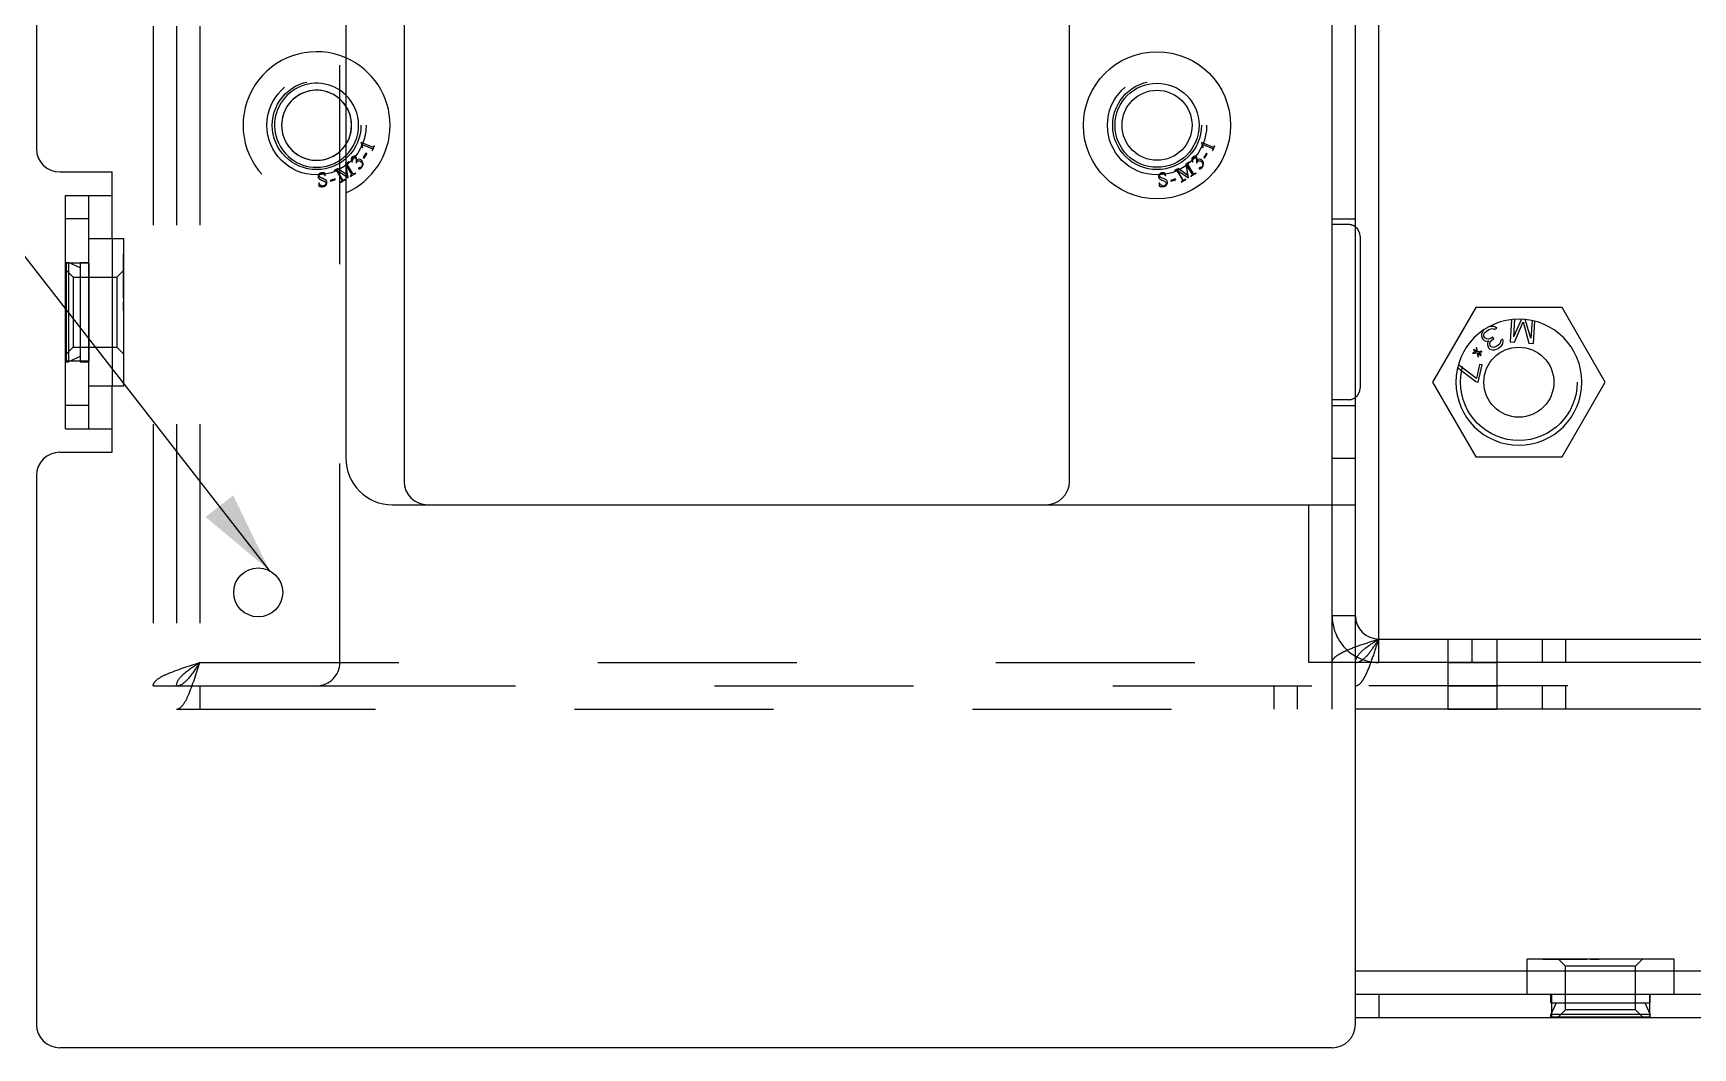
# Model space of a CAD drawing. Header units: millimetres. Extents: x 0 to 8948, y -1340 to 1100.
# Drawn here: x 1004.1 to 1075.1, y 473.1 to 516.6 of the extents above; entities that cross this region are included whole.
import ezdxf

# ---------------------------------------------------------------- set-up
doc = ezdxf.new("R2010")
doc.units = ezdxf.units.MM
doc.header["$LTSCALE"] = 85.25
doc.linetypes.add('HIDDEN', pattern=[0.2, 0.1, -0.1])
doc.layers.get('0').update_dxf_attribs({"linetype": 'CONTINUOUS'})
doc.layers.add('02___PRT_ALL_AXES', color=7, linetype='CONTINUOUS')
doc.layers.add('DEFAULT_2', color=8, linetype='HIDDEN')
doc.styles.get("Standard").update_dxf_attribs({"font": 'txt', "width": 0.85})
doc.dimstyles.get("Standard").update_dxf_attribs({"dimtxt": 2.5, "dimasz": 3.5, "dimexe": 1.5, "dimexo": 1, "dimtad": 1, "dimdsep": 46, "dimtxsty": 'Standard', "dimblk": '_FILLED', "dimblk1": '_FILLED', "dimblk2": '_FILLED', "dimcen": 0.09, "dimadec": 0, "dimazin": 0, "dimtol": 1, "dimtp": 0.01, "dimtm": 0.01, "dimtfac": 1, "dimtofl": 0, "dimtmove": 0, "dimatfit": 3, "dimldrblk": '_FILLED', "dimfxl": 0, "dimtolj": 1, "dimarcsym": 0})

# ---------------------------------------------------------------- blocks, each defined once
blk = doc.blocks.new('_FILLED')
at = {"color": 0, "linetype": 'ByBlock'}
blk.add_solid([(0, 0), (-1, 0.214), (-1, -0.214)], dxfattribs=at)

msp = doc.modelspace()

# ---------------------------------------------------------------- linework, layer by layer
at = {"color": 7, "linetype": 'Continuous'}
for p, q in [((1060.693, 474.114), (1060.693, 728.614)), ((1061.693, 489.614), (1061.693, 698.614)), ((1004.193, 596.114), (1004.193, 511.614)), ((1017.443, 532.864), (1017.443, 498.364)), ((1019.943, 527.864), (1019.943, 497.364)), ((1048.443, 497.364), (1048.443, 527.864)), ((1018.105, 511.878), (1018.093, 511.85)), ((1018.587, 511.678), (1018.105, 511.878)), ((1054.105, 511.878), (1054.093, 511.85)), ((1054.587, 511.678), (1054.105, 511.878)), ((1018.172, 511.668), (1018.149, 511.795)), ((1018.149, 511.795), (1018.564, 511.623)), ((1018.151, 511.663), (1018.172, 511.668)), ((1018.307, 511.416), (1018.193, 511.233)), ((1018.193, 511.233), (1018.226, 511.213)), ((1018.226, 511.213), (1018.34, 511.395)), ((1018.34, 511.395), (1018.307, 511.416)), ((1018.584, 511.58), (1018.574, 511.533)), ((1018.574, 511.533), (1018.587, 511.527)), ((1018.655, 511.729), (1018.633, 511.693)), ((1018.669, 511.724), (1018.655, 511.729)), ((1054.172, 511.668), (1054.149, 511.795)), ((1054.149, 511.795), (1054.564, 511.623)), ((1054.151, 511.663), (1054.172, 511.668)), ((1054.307, 511.416), (1054.193, 511.233)), ((1054.193, 511.233), (1054.226, 511.213)), ((1054.226, 511.213), (1054.34, 511.395)), ((1054.34, 511.395), (1054.307, 511.416)), ((1054.584, 511.58), (1054.574, 511.533)), ((1054.574, 511.533), (1054.587, 511.527)), ((1054.655, 511.729), (1054.633, 511.693)), ((1054.669, 511.724), (1054.655, 511.729)), ((1005.193, 510.614), (1007.443, 510.614)), ((1007.443, 507.764), (1007.443, 510.614)), ((1017.443, 510.84), (1017.5, 510.477)), ((1017.5, 510.477), (1017.443, 510.517)), ((1017.443, 510.429), (1017.547, 510.357)), ((1017.462, 510.893), (1017.681, 510.53)), ((1017.547, 510.357), (1017.462, 510.893)), ((1017.737, 510.571), (1017.524, 510.925)), ((1017.536, 510.995), (1017.579, 511.034)), ((1017.579, 511.034), (1017.571, 511.046)), ((1017.679, 510.471), (1017.638, 510.434)), ((1017.638, 510.434), (1017.645, 510.421)), ((1017.706, 511.05), (1017.724, 511.056)), ((1017.86, 510.568), (1017.786, 510.541)), ((1017.868, 510.555), (1017.86, 510.568)), ((1017.883, 511.002), (1017.902, 510.998)), ((1017.993, 510.767), (1017.999, 510.75)), ((1052.563, 510.45), (1052.552, 510.449)), ((1052.563, 510.449), (1052.556, 510.553)), ((1052.948, 510.671), (1052.956, 510.658)), ((1052.956, 510.658), (1053.032, 510.693)), ((1053.032, 510.693), (1053.279, 510.281)), ((1053.302, 510.295), (1053.06, 510.697)), ((1053.06, 510.697), (1053.547, 510.357)), ((1053.5, 510.477), (1053.095, 510.759)), ((1053.425, 510.958), (1053.5, 510.477)), ((1053.462, 510.893), (1053.681, 510.53)), ((1053.547, 510.357), (1053.462, 510.893)), ((1053.737, 510.571), (1053.524, 510.925)), ((1053.536, 510.995), (1053.579, 511.034)), ((1053.579, 511.034), (1053.571, 511.046)), ((1053.679, 510.471), (1053.638, 510.434)), ((1053.638, 510.434), (1053.645, 510.421)), ((1053.706, 511.05), (1053.724, 511.056)), ((1053.86, 510.568), (1053.786, 510.541)), ((1053.868, 510.555), (1053.86, 510.568)), ((1053.883, 511.002), (1053.902, 510.998)), ((1053.993, 510.767), (1053.999, 510.75)), ((1052.285, 510.149), (1052.298, 510.15)), ((1052.285, 510.149), (1052.289, 510.013)), ((1052.984, 510.317), (1052.778, 510.254)), ((1052.778, 510.254), (1052.789, 510.217)), ((1052.789, 510.217), (1052.995, 510.28)), ((1052.995, 510.28), (1052.984, 510.317)), ((1053.262, 510.218), (1053.224, 510.184)), ((1053.224, 510.184), (1053.231, 510.172)), ((1053.425, 510.306), (1053.349, 510.27)), ((1053.433, 510.293), (1053.425, 510.306)), ((1005.443, 509.614), (1007.443, 509.614)), ((1006.443, 499.614), (1006.443, 509.614)), ((1006.443, 508.614), (1005.443, 508.614)), ((1006.443, 507.764), (1007.943, 507.764)), ((1007.943, 501.464), (1007.943, 507.764)), ((1060.893, 507.864), (1060.893, 501.364)), ((1067.384, 504.296), (1067.316, 503.346)), ((1067.802, 504.312), (1067.456, 503.549)), ((1067.51, 504.308), (1067.456, 503.549)), ((1067.503, 503.332), (1067.878, 504.201)), ((1067.878, 504.201), (1068.126, 503.288)), ((1068.204, 503.495), (1067.969, 504.3)), ((1068.258, 504.254), (1068.204, 503.495)), ((1068.313, 503.274), (1068.381, 504.225)), ((1066.089, 503.676), (1066.086, 503.6)), ((1066.086, 503.6), (1066.101, 503.534)), ((1066.121, 503.745), (1066.089, 503.676)), ((1066.101, 503.534), (1066.145, 503.461)), ((1066.17, 503.824), (1066.121, 503.745)), ((1066.145, 503.461), (1066.207, 503.399)), ((1066.226, 503.881), (1066.17, 503.824)), ((1066.186, 503.635), (1066.2, 503.693)), ((1066.19, 503.588), (1066.186, 503.635)), ((1066.234, 503.515), (1066.19, 503.588)), ((1066.2, 503.693), (1066.225, 503.733)), ((1066.207, 503.399), (1066.275, 503.366)), ((1066.225, 503.733), (1066.303, 503.805)), ((1066.314, 503.464), (1066.234, 503.515)), ((1066.275, 503.366), (1066.386, 503.383)), ((1066.303, 503.805), (1066.41, 503.869)), ((1066.389, 503.459), (1066.314, 503.464)), ((1066.386, 503.383), (1066.348, 503.285)), ((1066.456, 503.996), (1066.379, 503.973)), ((1066.507, 503.505), (1066.389, 503.459)), ((1066.41, 503.869), (1066.511, 503.905)), ((1066.452, 503.274), (1066.466, 503.332)), ((1066.549, 504.002), (1066.456, 503.996)), ((1066.466, 503.332), (1066.551, 503.433)), ((1066.579, 503.548), (1066.507, 503.505)), ((1066.511, 503.905), (1066.557, 503.908)), ((1066.625, 503.998), (1066.549, 504.002)), ((1066.551, 503.433), (1066.623, 503.475)), ((1066.557, 503.908), (1066.615, 503.893)), ((1066.623, 503.475), (1066.579, 503.548)), ((1066.615, 503.893), (1066.655, 503.867)), ((1066.693, 503.965), (1066.625, 503.998)), ((1066.655, 503.867), (1066.744, 503.921)), ((1066.744, 503.921), (1066.693, 503.965)), ((1066.908, 503.324), (1066.876, 503.256)), ((1066.911, 503.4), (1066.908, 503.324)), ((1067, 503.454), (1066.911, 503.4)), ((1066.999, 503.255), (1067.026, 503.37)), ((1067.026, 503.37), (1067, 503.454)), ((1067.316, 503.346), (1067.503, 503.332)), ((1065.867, 502.897), (1065.72, 502.873)), ((1065.72, 502.873), (1065.726, 502.844)), ((1065.726, 502.844), (1065.902, 502.873)), ((1065.769, 503.017), (1065.745, 502.983)), ((1065.745, 502.983), (1065.867, 502.897)), ((1065.891, 502.931), (1065.769, 503.017)), ((1065.893, 503.083), (1065.864, 503.078)), ((1065.864, 503.078), (1065.891, 502.931)), ((1065.926, 502.907), (1065.893, 503.083)), ((1065.902, 502.873), (1065.935, 502.697)), ((1066.102, 502.936), (1065.926, 502.907)), ((1065.935, 502.697), (1065.964, 502.702)), ((1065.937, 502.848), (1066.059, 502.763)), ((1065.964, 502.702), (1065.937, 502.848)), ((1065.961, 502.883), (1066.108, 502.907)), ((1066.083, 502.797), (1065.961, 502.883)), ((1066.059, 502.763), (1066.083, 502.797)), ((1066.108, 502.907), (1066.102, 502.936)), ((1066.348, 503.285), (1066.345, 503.209)), ((1066.345, 503.209), (1066.371, 503.126)), ((1066.371, 503.126), (1066.393, 503.089)), ((1066.393, 503.089), (1066.455, 503.027)), ((1066.46, 503.179), (1066.452, 503.274)), ((1066.455, 503.027), (1066.57, 502.997)), ((1066.482, 503.143), (1066.46, 503.179)), ((1066.551, 503.11), (1066.482, 503.143)), ((1066.626, 503.105), (1066.551, 503.11)), ((1066.57, 502.997), (1066.663, 503.003)), ((1066.727, 503.141), (1066.626, 503.105)), ((1066.663, 503.003), (1066.799, 503.06)), ((1066.798, 503.184), (1066.727, 503.141)), ((1066.876, 503.256), (1066.798, 503.184)), ((1066.799, 503.06), (1066.835, 503.082)), ((1066.835, 503.082), (1066.949, 503.175)), ((1066.949, 503.175), (1066.999, 503.255)), ((1068.126, 503.288), (1068.313, 503.274)), ((1065.068, 502.245), (1065.849, 501.644)), ((1065.876, 501.765), (1065.1, 502.364)), ((1066.013, 502.375), (1065.876, 501.765)), ((1065.952, 501.62), (1066.117, 502.352)), ((1066.117, 502.352), (1066.013, 502.375)), ((1006.443, 501.464), (1007.943, 501.464)), ((1007.443, 498.614), (1007.443, 501.464)), ((1065.849, 501.644), (1065.952, 501.62)), ((1006.443, 500.614), (1005.443, 500.614)), ((1005.443, 499.614), (1007.443, 499.614)), ((1005.193, 498.614), (1007.443, 498.614)), ((1059.693, 498.364), (1060.693, 498.364)), ((1004.193, 497.614), (1004.193, 474.114)), ((1019.443, 496.364), (1060.693, 496.364)), ((1058.693, 489.614), (1058.693, 496.364)), ((1061.693, 490.614), (1375.693, 490.614)), ((1068.693, 490.614), (1068.693, 489.614)), ((1069.693, 490.614), (1069.693, 489.614)), ((1376.693, 489.614), (1058.693, 489.614)), ((1376.693, 487.614), (1060.693, 487.614)), ((1060.693, 476.414), (1068.043, 476.414)), ((1068.043, 475.414), (1068.043, 476.914)), ((1074.343, 476.914), (1068.043, 476.914)), ((1074.343, 475.414), (1074.343, 476.914)), ((1074.343, 476.414), (1158.043, 476.414)), ((1060.693, 475.414), (1376.693, 475.414)), ((1061.693, 475.414), (1061.693, 474.414)), ((1059.693, 473.114), (1005.193, 473.114))]:
    msp.add_line(p, q, dxfattribs=at)
at = {"color": 3, "linetype": 'Continuous'}
for p, q in [((1059.693, 496.364), (1059.693, 534.864)), ((1005.443, 499.614), (1005.443, 509.614)), ((1060.693, 474.414), (1376.693, 474.414))]:
    msp.add_line(p, q, dxfattribs=at)
at = {"color": 7, "linetype": 'Continuous'}
for radius in [3.15, 1.8, 1.5]:
    msp.add_circle((1052.193, 512.614), radius, dxfattribs=at)
for centre, radius, start, end in [((1016.193, 512.614), 3.15, 293.38463, 66.61689), ((1016.193, 512.614), 1.5, 326.48413, 33.51587), ((1016.193, 512.614), 1.8, 314.04833, 45.95367), ((1005.193, 511.614), 1, 180, 270), ((1016.76, 512.233), 1.438, 298.37484, 301.08982), ((1052.76, 512.233), 1.438, 297.53662, 301.08982), ((1060.393, 507.864), 0.5, 0, 51.92969), ((1067.693, 501.614), 2.7, 0, 180), ((1060.393, 501.364), 0.5, 308.07031, 360), ((1005.193, 497.614), 1, 90, 180), ((1019.443, 498.364), 2, 180, 270), ((1020.943, 497.364), 1, 180, 270), ((1047.443, 497.364), 1, 270, 360), ((1061.693, 491.614), 1, 180, 270), ((1005.193, 474.114), 1, 180, 270), ((1059.693, 474.114), 1, 270, 360)]:
    msp.add_arc(centre, radius, start, end, dxfattribs=at)
at = {"color": 3, "linetype": 'Continuous'}
msp.add_arc((1061.693, 491.614), 2, 239.86467, 270, dxfattribs=at)
at = {"color": 7, "linetype": 'Continuous'}
for points in [[(1018.093, 511.85), (1018.123, 511.774), (1018.142, 511.712), (1018.151, 511.663)], [(1054.093, 511.85), (1054.123, 511.774), (1054.142, 511.712), (1054.151, 511.663)], [(1017.68, 511.159), (1017.678, 511.127), (1017.687, 511.091), (1017.706, 511.05)], [(1017.72, 511.249), (1017.694, 511.221), (1017.682, 511.191), (1017.68, 511.159)], [(1017.724, 511.056), (1017.712, 511.083), (1017.706, 511.11), (1017.71, 511.136)], [(1017.71, 511.136), (1017.714, 511.161), (1017.723, 511.184), (1017.74, 511.202)], [(1017.799, 511.293), (1017.769, 511.289), (1017.742, 511.274), (1017.72, 511.249)], [(1017.74, 511.202), (1017.756, 511.22), (1017.776, 511.23), (1017.798, 511.232)], [(1017.798, 511.232), (1017.82, 511.235), (1017.841, 511.228), (1017.86, 511.212)], [(1017.87, 511.276), (1017.852, 511.292), (1017.829, 511.297), (1017.799, 511.293)], [(1017.86, 511.212), (1017.885, 511.188), (1017.893, 511.136), (1017.885, 511.054)], [(1017.904, 511.213), (1017.899, 511.239), (1017.887, 511.26), (1017.87, 511.276)], [(1017.905, 511.11), (1017.909, 511.152), (1017.908, 511.186), (1017.904, 511.213)], [(1018.006, 511.163), (1017.966, 511.162), (1017.933, 511.144), (1017.905, 511.11)], [(1018.115, 511.118), (1018.082, 511.148), (1018.045, 511.163), (1018.006, 511.163)], [(1018.564, 511.623), (1018.582, 511.615), (1018.589, 511.6), (1018.584, 511.58)], [(1018.633, 511.693), (1018.621, 511.675), (1018.606, 511.67), (1018.587, 511.678)], [(1018.587, 511.527), (1018.597, 511.557), (1018.61, 511.59), (1018.625, 511.627)], [(1018.625, 511.627), (1018.64, 511.663), (1018.655, 511.695), (1018.669, 511.724)], [(1053.68, 511.159), (1053.678, 511.127), (1053.687, 511.091), (1053.706, 511.05)], [(1053.72, 511.249), (1053.694, 511.221), (1053.682, 511.191), (1053.68, 511.159)], [(1053.724, 511.056), (1053.712, 511.083), (1053.706, 511.11), (1053.71, 511.136)], [(1053.71, 511.136), (1053.714, 511.161), (1053.723, 511.184), (1053.74, 511.202)], [(1053.799, 511.293), (1053.769, 511.289), (1053.742, 511.274), (1053.72, 511.249)], [(1053.74, 511.202), (1053.756, 511.22), (1053.776, 511.23), (1053.798, 511.232)], [(1053.798, 511.232), (1053.82, 511.235), (1053.841, 511.228), (1053.86, 511.212)], [(1053.87, 511.276), (1053.852, 511.292), (1053.829, 511.297), (1053.799, 511.293)], [(1053.86, 511.212), (1053.885, 511.188), (1053.893, 511.136), (1053.885, 511.054)], [(1053.904, 511.213), (1053.899, 511.239), (1053.887, 511.26), (1053.87, 511.276)], [(1053.905, 511.11), (1053.909, 511.152), (1053.908, 511.186), (1053.904, 511.213)], [(1054.006, 511.163), (1053.966, 511.162), (1053.933, 511.144), (1053.905, 511.11)], [(1054.115, 511.118), (1054.082, 511.148), (1054.045, 511.163), (1054.006, 511.163)], [(1054.564, 511.623), (1054.582, 511.615), (1054.589, 511.6), (1054.584, 511.58)], [(1054.633, 511.693), (1054.621, 511.675), (1054.606, 511.67), (1054.587, 511.678)], [(1054.587, 511.527), (1054.597, 511.557), (1054.61, 511.59), (1054.625, 511.627)], [(1054.625, 511.627), (1054.64, 511.663), (1054.655, 511.695), (1054.669, 511.724)], [(1017.571, 511.046), (1017.55, 511.032), (1017.527, 511.017), (1017.502, 511.002)], [(1017.524, 510.925), (1017.515, 510.94), (1017.511, 510.952), (1017.513, 510.962)], [(1017.513, 510.962), (1017.515, 510.971), (1017.523, 510.982), (1017.536, 510.995)], [(1017.645, 510.421), (1017.686, 510.448), (1017.722, 510.471), (1017.755, 510.491)], [(1017.695, 510.496), (1017.695, 510.489), (1017.689, 510.481), (1017.679, 510.471)], [(1017.681, 510.53), (1017.69, 510.514), (1017.695, 510.503), (1017.695, 510.496)], [(1017.761, 510.541), (1017.755, 510.544), (1017.747, 510.555), (1017.737, 510.571)], [(1017.755, 510.491), (1017.779, 510.505), (1017.817, 510.527), (1017.868, 510.555)], [(1017.786, 510.541), (1017.776, 510.537), (1017.767, 510.537), (1017.761, 510.541)], [(1017.885, 511.054), (1017.883, 511.036), (1017.882, 511.018), (1017.883, 511.002)], [(1017.902, 510.998), (1017.903, 511.029), (1017.91, 511.053), (1017.925, 511.07)], [(1017.925, 511.07), (1017.945, 511.092), (1017.97, 511.101), (1018.002, 511.098)], [(1017.999, 510.787), (1017.995, 510.781), (1017.992, 510.775), (1017.993, 510.767)], [(1018.035, 510.803), (1018.018, 510.799), (1018.006, 510.794), (1017.999, 510.787)], [(1017.999, 510.75), (1018.009, 510.741), (1018.026, 510.741), (1018.047, 510.751)], [(1018.002, 511.098), (1018.034, 511.095), (1018.064, 511.081), (1018.092, 511.056)], [(1018.121, 510.841), (1018.106, 510.823), (1018.077, 510.81), (1018.035, 510.803)], [(1018.047, 510.751), (1018.069, 510.761), (1018.094, 510.781), (1018.122, 510.812)], [(1018.092, 511.056), (1018.127, 511.025), (1018.146, 510.988), (1018.151, 510.945)], [(1018.185, 510.972), (1018.182, 511.029), (1018.159, 511.078), (1018.115, 511.118)], [(1018.151, 510.945), (1018.156, 510.902), (1018.146, 510.868), (1018.121, 510.841)], [(1018.122, 510.812), (1018.166, 510.86), (1018.187, 510.913), (1018.185, 510.972)], [(1052.296, 510.524), (1052.265, 510.492), (1052.253, 510.455), (1052.258, 510.413)], [(1052.421, 510.579), (1052.367, 510.573), (1052.326, 510.554), (1052.296, 510.524)], [(1052.304, 510.447), (1052.301, 510.472), (1052.31, 510.495), (1052.33, 510.516)], [(1052.336, 510.394), (1052.316, 510.409), (1052.306, 510.427), (1052.304, 510.447)], [(1052.33, 510.516), (1052.349, 510.537), (1052.376, 510.55), (1052.409, 510.553)], [(1052.409, 510.553), (1052.477, 510.56), (1052.525, 510.526), (1052.551, 510.449)], [(1052.556, 510.553), (1052.519, 510.576), (1052.473, 510.585), (1052.421, 510.579)], [(1053.024, 510.714), (1052.983, 510.689), (1052.958, 510.674), (1052.948, 510.671)], [(1053.095, 510.759), (1053.082, 510.75), (1053.059, 510.734), (1053.024, 510.714)], [(1053.571, 511.046), (1053.55, 511.032), (1053.527, 511.017), (1053.502, 511.002)], [(1053.524, 510.925), (1053.515, 510.94), (1053.511, 510.952), (1053.513, 510.962)], [(1053.513, 510.962), (1053.515, 510.971), (1053.523, 510.982), (1053.536, 510.995)], [(1053.645, 510.421), (1053.686, 510.448), (1053.722, 510.471), (1053.755, 510.491)], [(1053.695, 510.496), (1053.695, 510.489), (1053.689, 510.481), (1053.679, 510.471)], [(1053.681, 510.53), (1053.69, 510.514), (1053.695, 510.503), (1053.695, 510.496)], [(1053.761, 510.541), (1053.755, 510.544), (1053.747, 510.555), (1053.737, 510.571)], [(1053.755, 510.491), (1053.779, 510.505), (1053.817, 510.527), (1053.868, 510.555)], [(1053.786, 510.541), (1053.776, 510.537), (1053.767, 510.537), (1053.761, 510.541)], [(1053.885, 511.054), (1053.883, 511.036), (1053.882, 511.018), (1053.883, 511.002)], [(1053.902, 510.998), (1053.903, 511.029), (1053.91, 511.053), (1053.925, 511.07)], [(1053.925, 511.07), (1053.945, 511.092), (1053.97, 511.101), (1054.002, 511.098)], [(1053.999, 510.787), (1053.995, 510.781), (1053.992, 510.775), (1053.993, 510.767)], [(1054.035, 510.803), (1054.018, 510.799), (1054.006, 510.794), (1053.999, 510.787)], [(1053.999, 510.75), (1054.009, 510.741), (1054.026, 510.741), (1054.047, 510.751)], [(1054.002, 511.098), (1054.034, 511.095), (1054.064, 511.081), (1054.092, 511.056)], [(1054.121, 510.841), (1054.106, 510.823), (1054.077, 510.81), (1054.035, 510.803)], [(1054.047, 510.751), (1054.069, 510.761), (1054.094, 510.781), (1054.122, 510.812)], [(1054.092, 511.056), (1054.127, 511.025), (1054.146, 510.988), (1054.151, 510.945)], [(1054.185, 510.972), (1054.182, 511.029), (1054.159, 511.078), (1054.115, 511.118)], [(1054.151, 510.945), (1054.156, 510.902), (1054.146, 510.868), (1054.121, 510.841)], [(1054.122, 510.812), (1054.166, 510.86), (1054.187, 510.913), (1054.185, 510.972)], [(1052.258, 510.413), (1052.261, 510.378), (1052.276, 510.349), (1052.304, 510.325)], [(1052.289, 510.013), (1052.34, 509.99), (1052.395, 509.981), (1052.454, 509.987)], [(1052.364, 510.045), (1052.33, 510.071), (1052.308, 510.105), (1052.298, 510.15)], [(1052.304, 510.325), (1052.332, 510.301), (1052.378, 510.276), (1052.445, 510.251)], [(1052.455, 510.338), (1052.396, 510.361), (1052.356, 510.379), (1052.336, 510.394)], [(1052.47, 510.014), (1052.432, 510.01), (1052.397, 510.02), (1052.364, 510.045)], [(1052.445, 510.251), (1052.493, 510.232), (1052.527, 510.215), (1052.548, 510.199)], [(1052.454, 509.987), (1052.517, 509.994), (1052.564, 510.015), (1052.596, 510.049)], [(1052.587, 510.273), (1052.559, 510.292), (1052.515, 510.314), (1052.455, 510.338)], [(1052.557, 510.055), (1052.534, 510.031), (1052.506, 510.018), (1052.47, 510.014)], [(1052.548, 510.199), (1052.57, 510.183), (1052.583, 510.161), (1052.585, 510.135)], [(1052.585, 510.135), (1052.589, 510.105), (1052.579, 510.079), (1052.557, 510.055)], [(1052.637, 510.178), (1052.632, 510.221), (1052.615, 510.253), (1052.587, 510.273)], [(1052.596, 510.049), (1052.628, 510.084), (1052.642, 510.127), (1052.637, 510.178)], [(1053.231, 510.172), (1053.271, 510.198), (1053.304, 510.219), (1053.331, 510.235)], [(1053.289, 510.251), (1053.288, 510.244), (1053.279, 510.233), (1053.262, 510.218)], [(1053.279, 510.281), (1053.287, 510.269), (1053.29, 510.258), (1053.289, 510.251)], [(1053.349, 510.27), (1053.332, 510.262), (1053.317, 510.27), (1053.302, 510.295)], [(1053.331, 510.235), (1053.367, 510.256), (1053.401, 510.276), (1053.433, 510.293)]]:
    msp.add_open_spline(points, degree=3, dxfattribs=at)
for points, knots in [([(1060.693, 489.614), (1060.693, 489.634), (1060.699, 489.717), (1060.731, 489.797), (1060.762, 489.852)], [0, 0, 0, 0, 0.239056, 1, 1, 1, 1]), ([(1060.693, 489.614), (1060.72, 489.614), (1060.835, 489.626), (1060.941, 489.684), (1061.012, 489.737)], [0, 0, 0, 0, 0.231876, 1, 1, 1, 1])]:
    msp.add_open_spline(points, degree=3, knots=knots, dxfattribs=at)
at = {"layer": '02___PRT_ALL_AXES', "color": 8, "linetype": 'HIDDEN'}
for p, q in [((1005.443, 506.714), (1005.443, 502.514)), ((1006.443, 506.714), (1005.443, 506.714)), ((1006.443, 506.714), (1006.443, 502.514)), ((1006.443, 502.514), (1005.443, 502.514)), ((1064.643, 490.614), (1064.643, 487.614)), ((1064.643, 490.614), (1066.743, 490.614)), ((1065.693, 489.614), (1065.693, 490.614)), ((1066.743, 490.614), (1066.743, 487.614)), ((1064.643, 489.614), (1066.743, 489.614)), ((1064.643, 488.614), (1066.743, 488.614)), ((1064.643, 487.614), (1066.743, 487.614)), ((1069.093, 475.414), (1069.093, 474.414)), ((1069.093, 475.414), (1073.293, 475.414)), ((1073.293, 475.414), (1073.293, 474.414)), ((1069.093, 474.414), (1073.293, 474.414))]:
    msp.add_line(p, q, dxfattribs=at)
at = {"layer": '02___PRT_ALL_AXES', "color": 7, "linetype": 'Continuous'}
for centre, radius in [((1052.193, 512.614), 1.5), ((1067.693, 501.614), 1.5), ((1013.693, 492.614), 1.05)]:
    msp.add_circle(centre, radius, dxfattribs=at)
at = {"layer": '02___PRT_ALL_AXES', "color": 8, "linetype": 'HIDDEN'}
msp.add_arc((1016.193, 512.614), 1.5, 22.82893, 338.12674, dxfattribs=at)
at = {"layer": '02___PRT_ALL_AXES', "color": 7, "linetype": 'Continuous'}
for centre, radius, start, end in [((1016.193, 512.614), 1.5, 338.12674, 22.82893), ((1067.693, 501.614), 2.7, 180, 360)]:
    msp.add_arc(centre, radius, start, end, dxfattribs=at)
at = {"layer": 'DEFAULT_2', "color": 8, "linetype": 'HIDDEN'}
for p, q in [((1009.193, 533.914), (1009.193, 488.614)), ((1010.193, 533.914), (1010.193, 487.614)), ((1011.193, 533.914), (1011.193, 488.614)), ((1017.193, 489.614), (1017.193, 532.914)), ((1016.563, 510.45), (1016.552, 510.449)), ((1016.563, 510.449), (1016.556, 510.553)), ((1016.948, 510.671), (1016.956, 510.658)), ((1016.956, 510.658), (1017.032, 510.693)), ((1017.032, 510.693), (1017.279, 510.281)), ((1017.302, 510.295), (1017.06, 510.697)), ((1017.06, 510.697), (1017.443, 510.429)), ((1017.443, 510.517), (1017.095, 510.759)), ((1017.425, 510.958), (1017.443, 510.84)), ((1016.285, 510.149), (1016.298, 510.15)), ((1016.285, 510.149), (1016.289, 510.013)), ((1016.984, 510.317), (1016.778, 510.254)), ((1016.778, 510.254), (1016.789, 510.217)), ((1016.789, 510.217), (1016.995, 510.28)), ((1016.995, 510.28), (1016.984, 510.317)), ((1017.262, 510.218), (1017.224, 510.184)), ((1017.224, 510.184), (1017.231, 510.172)), ((1017.425, 510.306), (1017.349, 510.27)), ((1017.433, 510.293), (1017.425, 510.306)), ((1059.693, 508.614), (1060.693, 508.614)), ((1060.393, 508.364), (1059.693, 508.364)), ((1007.443, 507.764), (1007.443, 501.464)), ((1007.923, 505.198), (1007.923, 507.09)), ((1007.923, 507.09), (1007.943, 507.09)), ((1007.923, 507.076), (1007.943, 507.076)), ((1007.943, 507.054), (1007.923, 507.054)), ((1007.923, 507.046), (1007.943, 507.046)), ((1007.923, 507.008), (1007.943, 507.008)), ((1007.943, 507.008), (1007.923, 507.008)), ((1007.943, 507.007), (1007.923, 507.007)), ((1007.923, 507.005), (1007.943, 507.005)), ((1007.923, 506.995), (1007.943, 506.995)), ((1007.943, 506.985), (1007.923, 506.985)), ((1005.473, 506.739), (1005.473, 502.489)), ((1005.473, 506.739), (1005.573, 506.739)), ((1005.773, 506.114), (1005.473, 506.414)), ((1005.573, 506.739), (1005.573, 502.489)), ((1006.063, 506.514), (1005.573, 506.739)), ((1006.063, 506.739), (1006.063, 502.489)), ((1006.063, 506.739), (1006.443, 506.739)), ((1007.643, 506.114), (1007.943, 506.414)), ((1007.923, 506.761), (1007.943, 506.761)), ((1007.923, 506.728), (1007.943, 506.728)), ((1007.923, 506.647), (1007.943, 506.647)), ((1007.923, 506.614), (1007.943, 506.614)), ((1007.923, 506.605), (1007.943, 506.605)), ((1007.923, 506.593), (1007.943, 506.593)), ((1007.943, 506.573), (1007.923, 506.573)), ((1007.923, 506.572), (1007.943, 506.572)), ((1007.923, 506.57), (1007.943, 506.57)), ((1007.923, 506.543), (1007.943, 506.543)), ((1007.923, 506.542), (1007.943, 506.542)), ((1007.923, 506.536), (1007.943, 506.536)), ((1007.923, 506.526), (1007.943, 506.526)), ((1007.943, 506.514), (1007.923, 506.514)), ((1007.923, 506.513), (1007.943, 506.513)), ((1007.923, 506.468), (1007.943, 506.468)), ((1007.923, 506.456), (1007.943, 506.456)), ((1007.923, 506.427), (1007.943, 506.427)), ((1007.923, 506.423), (1007.943, 506.423)), ((1007.943, 506.42), (1007.923, 506.42)), ((1007.923, 506.414), (1007.943, 506.414)), ((1007.923, 506.346), (1007.943, 506.346)), ((1007.943, 506.329), (1007.923, 506.329)), ((1007.923, 506.326), (1007.943, 506.326)), ((1007.923, 506.324), (1007.943, 506.324)), ((1007.943, 506.323), (1007.923, 506.323)), ((1007.943, 506.309), (1007.923, 506.309)), ((1007.923, 506.306), (1007.943, 506.306)), ((1007.923, 506.304), (1007.943, 506.304)), ((1007.923, 506.291), (1007.943, 506.291)), ((1007.923, 506.289), (1007.943, 506.289)), ((1007.923, 506.281), (1007.943, 506.281)), ((1007.923, 506.28), (1007.943, 506.28)), ((1007.923, 506.22), (1007.943, 506.22)), ((1007.923, 506.219), (1007.943, 506.219)), ((1007.943, 506.207), (1007.923, 506.207)), ((1007.923, 506.182), (1007.943, 506.182)), ((1007.923, 506.176), (1007.943, 506.176)), ((1007.923, 506.161), (1007.943, 506.161)), ((1005.773, 506.114), (1005.773, 503.114)), ((1005.773, 506.114), (1007.643, 506.114)), ((1007.643, 506.114), (1007.643, 503.114)), ((1007.923, 506.158), (1007.943, 506.158)), ((1007.943, 506.145), (1007.923, 506.145)), ((1007.923, 506.141), (1007.943, 506.141)), ((1007.923, 506.131), (1007.943, 506.131)), ((1007.923, 506.13), (1007.943, 506.13)), ((1007.923, 506.127), (1007.943, 506.127)), ((1007.923, 506.116), (1007.943, 506.116)), ((1007.943, 506.102), (1007.923, 506.102)), ((1007.923, 506.1), (1007.943, 506.1)), ((1007.923, 506.1), (1007.943, 506.1)), ((1007.943, 506.066), (1007.923, 506.066)), ((1007.923, 506.059), (1007.943, 506.059)), ((1007.923, 506), (1007.943, 506)), ((1007.943, 505.992), (1007.923, 505.992)), ((1007.923, 505.968), (1007.943, 505.968)), ((1007.923, 505.957), (1007.943, 505.957)), ((1007.943, 505.945), (1007.923, 505.945)), ((1007.923, 505.934), (1007.943, 505.934)), ((1007.923, 505.934), (1007.943, 505.934)), ((1007.923, 505.923), (1007.943, 505.923)), ((1007.923, 505.921), (1007.943, 505.921)), ((1007.923, 505.883), (1007.943, 505.883)), ((1007.923, 505.854), (1007.943, 505.854)), ((1007.923, 505.846), (1007.943, 505.846)), ((1007.923, 505.846), (1007.943, 505.846)), ((1007.943, 505.77), (1007.923, 505.77)), ((1007.923, 505.752), (1007.943, 505.752)), ((1007.923, 505.723), (1007.943, 505.723)), ((1007.923, 505.71), (1007.943, 505.71)), ((1007.943, 505.7), (1007.923, 505.7)), ((1007.923, 505.683), (1007.943, 505.683)), ((1007.943, 505.652), (1007.923, 505.652)), ((1007.923, 505.644), (1007.943, 505.644)), ((1007.943, 505.515), (1007.923, 505.515)), ((1007.923, 505.481), (1007.943, 505.481)), ((1007.923, 505.453), (1007.943, 505.453)), ((1007.923, 505.445), (1007.943, 505.445)), ((1007.923, 505.416), (1007.943, 505.416)), ((1007.923, 505.405), (1007.943, 505.405)), ((1007.923, 505.377), (1007.943, 505.377)), ((1007.923, 505.369), (1007.943, 505.369)), ((1007.923, 505.21), (1007.943, 505.21)), ((1007.923, 505.198), (1007.943, 505.198)), ((1007.923, 504.678), (1007.923, 505.059)), ((1007.943, 505.059), (1007.923, 505.059)), ((1007.923, 505.057), (1007.943, 505.057)), ((1007.923, 505.017), (1007.943, 505.017)), ((1007.923, 505.008), (1007.943, 505.008)), ((1007.943, 505.007), (1007.923, 505.007)), ((1007.923, 505.006), (1007.943, 505.006)), ((1007.923, 504.984), (1007.943, 504.984)), ((1007.923, 504.978), (1007.943, 504.978)), ((1007.943, 504.977), (1007.923, 504.977)), ((1007.923, 504.973), (1007.943, 504.973)), ((1007.923, 504.969), (1007.943, 504.969)), ((1007.923, 504.891), (1007.943, 504.891)), ((1007.923, 504.876), (1007.943, 504.876)), ((1007.923, 504.875), (1007.943, 504.875)), ((1007.923, 504.866), (1007.943, 504.866)), ((1007.923, 504.842), (1007.943, 504.842)), ((1007.923, 504.83), (1007.943, 504.83)), ((1007.923, 504.785), (1007.943, 504.785)), ((1007.923, 504.757), (1007.943, 504.757)), ((1007.923, 504.751), (1007.943, 504.751)), ((1065.846, 504.814), (1063.998, 501.614)), ((1069.541, 504.814), (1065.846, 504.814)), ((1071.388, 501.614), (1069.541, 504.814)), ((1007.923, 504.725), (1007.943, 504.725)), ((1007.923, 504.725), (1007.943, 504.725)), ((1007.923, 504.718), (1007.943, 504.718)), ((1007.923, 504.717), (1007.943, 504.717)), ((1007.943, 504.71), (1007.923, 504.71)), ((1007.923, 504.706), (1007.943, 504.706)), ((1007.923, 504.678), (1007.943, 504.678)), ((1007.923, 504.678), (1007.943, 504.678)), ((1005.773, 503.114), (1005.473, 502.814)), ((1006.063, 502.714), (1005.573, 502.489)), ((1005.773, 503.114), (1007.643, 503.114)), ((1007.643, 503.114), (1007.943, 502.814)), ((1005.473, 502.489), (1005.573, 502.489)), ((1006.063, 502.489), (1006.443, 502.489)), ((1063.998, 501.614), (1065.846, 498.414)), ((1069.541, 498.414), (1071.388, 501.614)), ((1060.393, 500.864), (1059.693, 500.864)), ((1059.693, 500.614), (1060.693, 500.614)), ((1065.846, 498.414), (1069.541, 498.414)), ((1059.693, 489.614), (1059.693, 496.364)), ((1060.693, 491.614), (1059.693, 491.614)), ((1011.193, 489.614), (1058.693, 489.614)), ((1059.693, 487.614), (1059.693, 489.614)), ((1009.193, 488.614), (1016.193, 488.614)), ((1011.193, 488.614), (1011.193, 487.614)), ((1016.193, 488.614), (1060.693, 488.614)), ((1057.193, 488.614), (1057.193, 487.614)), ((1058.193, 488.614), (1058.193, 487.614)), ((1376.693, 488.614), (1060.693, 488.614)), ((1068.693, 488.614), (1068.693, 487.614)), ((1069.693, 488.614), (1069.693, 487.614)), ((1010.193, 487.614), (1060.693, 487.614)), ((1068.043, 476.414), (1074.343, 476.414)), ((1068.718, 476.894), (1068.718, 476.914)), ((1070.609, 476.894), (1068.718, 476.894)), ((1068.731, 476.894), (1068.731, 476.914)), ((1068.754, 476.914), (1068.754, 476.894)), ((1068.761, 476.894), (1068.761, 476.914)), ((1068.799, 476.914), (1068.799, 476.894)), ((1068.8, 476.894), (1068.8, 476.914)), ((1068.801, 476.914), (1068.801, 476.894)), ((1068.802, 476.894), (1068.802, 476.914)), ((1068.813, 476.894), (1068.813, 476.914)), ((1068.823, 476.914), (1068.823, 476.894)), ((1069.046, 476.894), (1069.046, 476.914)), ((1069.079, 476.894), (1069.079, 476.914)), ((1069.16, 476.894), (1069.16, 476.914)), ((1069.193, 476.894), (1069.193, 476.914)), ((1069.202, 476.914), (1069.202, 476.894)), ((1069.214, 476.894), (1069.214, 476.914)), ((1069.234, 476.914), (1069.234, 476.894)), ((1069.235, 476.894), (1069.235, 476.914)), ((1069.237, 476.894), (1069.237, 476.914)), ((1069.264, 476.894), (1069.264, 476.914)), ((1069.265, 476.894), (1069.265, 476.914)), ((1069.271, 476.894), (1069.271, 476.914)), ((1069.282, 476.894), (1069.282, 476.914)), ((1069.293, 476.914), (1069.293, 476.894)), ((1069.294, 476.894), (1069.294, 476.914)), ((1069.339, 476.894), (1069.339, 476.914)), ((1069.351, 476.894), (1069.351, 476.914)), ((1069.381, 476.894), (1069.381, 476.914)), ((1069.385, 476.894), (1069.385, 476.914)), ((1069.387, 476.894), (1069.387, 476.914)), ((1069.693, 476.614), (1069.393, 476.914)), ((1069.394, 476.894), (1069.394, 476.914)), ((1069.461, 476.894), (1069.461, 476.914)), ((1069.479, 476.914), (1069.479, 476.894)), ((1069.481, 476.894), (1069.481, 476.914)), ((1069.483, 476.894), (1069.483, 476.914)), ((1069.484, 476.914), (1069.484, 476.894)), ((1069.498, 476.914), (1069.498, 476.894)), ((1069.501, 476.894), (1069.501, 476.914)), ((1069.504, 476.894), (1069.504, 476.914)), ((1069.517, 476.894), (1069.517, 476.914)), ((1069.519, 476.894), (1069.519, 476.914)), ((1069.526, 476.894), (1069.526, 476.914)), ((1069.527, 476.894), (1069.527, 476.914)), ((1069.588, 476.894), (1069.588, 476.914)), ((1069.589, 476.894), (1069.589, 476.914)), ((1069.6, 476.914), (1069.6, 476.894)), ((1069.625, 476.894), (1069.625, 476.914)), ((1069.631, 476.894), (1069.631, 476.914)), ((1069.647, 476.894), (1069.647, 476.914)), ((1069.649, 476.894), (1069.649, 476.914)), ((1069.662, 476.914), (1069.662, 476.894)), ((1069.667, 476.894), (1069.667, 476.914)), ((1069.676, 476.894), (1069.676, 476.914)), ((1069.677, 476.894), (1069.677, 476.914)), ((1069.68, 476.894), (1069.68, 476.914)), ((1069.692, 476.894), (1069.692, 476.914)), ((1069.693, 474.744), (1069.693, 476.614)), ((1072.693, 476.614), (1069.693, 476.614)), ((1069.706, 476.914), (1069.706, 476.894)), ((1069.707, 476.894), (1069.707, 476.914)), ((1069.708, 476.894), (1069.708, 476.914)), ((1069.741, 476.914), (1069.741, 476.894)), ((1069.749, 476.894), (1069.749, 476.914)), ((1069.808, 476.894), (1069.808, 476.914)), ((1069.815, 476.914), (1069.815, 476.894)), ((1069.839, 476.894), (1069.839, 476.914)), ((1069.85, 476.894), (1069.85, 476.914)), ((1069.862, 476.914), (1069.862, 476.894)), ((1069.873, 476.894), (1069.873, 476.914)), ((1069.874, 476.894), (1069.874, 476.914)), ((1069.884, 476.894), (1069.884, 476.914)), ((1069.886, 476.894), (1069.886, 476.914)), ((1069.925, 476.894), (1069.925, 476.914)), ((1069.954, 476.894), (1069.954, 476.914)), ((1069.961, 476.894), (1069.961, 476.914)), ((1069.962, 476.894), (1069.962, 476.914)), ((1070.038, 476.914), (1070.038, 476.894)), ((1070.056, 476.894), (1070.056, 476.914)), ((1070.084, 476.894), (1070.084, 476.914)), ((1070.097, 476.914), (1070.097, 476.894)), ((1070.107, 476.914), (1070.107, 476.894)), ((1070.125, 476.894), (1070.125, 476.914)), ((1070.156, 476.914), (1070.156, 476.894)), ((1070.163, 476.894), (1070.163, 476.914)), ((1070.292, 476.914), (1070.292, 476.894)), ((1070.327, 476.894), (1070.327, 476.914)), ((1070.355, 476.894), (1070.355, 476.914)), ((1070.362, 476.894), (1070.362, 476.914)), ((1070.391, 476.894), (1070.391, 476.914)), ((1070.403, 476.894), (1070.403, 476.914)), ((1070.431, 476.894), (1070.431, 476.914)), ((1070.438, 476.894), (1070.438, 476.914)), ((1070.598, 476.894), (1070.598, 476.914)), ((1070.609, 476.894), (1070.609, 476.914)), ((1070.749, 476.914), (1070.749, 476.894)), ((1071.13, 476.894), (1070.749, 476.894)), ((1070.75, 476.894), (1070.75, 476.914)), ((1070.79, 476.894), (1070.79, 476.914)), ((1070.8, 476.894), (1070.8, 476.914)), ((1070.801, 476.914), (1070.801, 476.894)), ((1070.801, 476.894), (1070.801, 476.914)), ((1070.823, 476.894), (1070.823, 476.914)), ((1070.83, 476.894), (1070.83, 476.914)), ((1070.831, 476.914), (1070.831, 476.894)), ((1070.835, 476.894), (1070.835, 476.914)), ((1070.838, 476.894), (1070.838, 476.914)), ((1070.916, 476.894), (1070.916, 476.914)), ((1070.932, 476.894), (1070.932, 476.914)), ((1070.933, 476.894), (1070.933, 476.914)), ((1070.942, 476.894), (1070.942, 476.914)), ((1070.966, 476.894), (1070.966, 476.914)), ((1070.978, 476.894), (1070.978, 476.914)), ((1071.023, 476.894), (1071.023, 476.914)), ((1071.05, 476.894), (1071.05, 476.914)), ((1071.057, 476.894), (1071.057, 476.914)), ((1071.082, 476.894), (1071.082, 476.914)), ((1071.083, 476.894), (1071.083, 476.914)), ((1071.089, 476.894), (1071.089, 476.914)), ((1071.091, 476.894), (1071.091, 476.914)), ((1071.097, 476.914), (1071.097, 476.894)), ((1071.102, 476.894), (1071.102, 476.914)), ((1071.129, 476.894), (1071.129, 476.914)), ((1071.13, 476.894), (1071.13, 476.914)), ((1072.693, 476.614), (1072.993, 476.914)), ((1072.693, 474.744), (1072.693, 476.614)), ((1069.068, 475.034), (1069.068, 475.414)), ((1069.068, 475.034), (1073.318, 475.034)), ((1069.293, 475.034), (1069.068, 474.544)), ((1073.093, 475.034), (1073.318, 474.544)), ((1073.318, 475.034), (1073.318, 475.414)), ((1069.068, 474.444), (1069.068, 474.544)), ((1073.318, 474.544), (1069.068, 474.544)), ((1069.068, 474.444), (1073.318, 474.444)), ((1069.693, 474.744), (1069.393, 474.444)), ((1072.693, 474.744), (1069.693, 474.744)), ((1072.693, 474.744), (1072.993, 474.444)), ((1073.318, 474.444), (1073.318, 474.544))]:
    msp.add_line(p, q, dxfattribs=at)
for centre, radius in [((1016.193, 512.614), 2.125), ((1052.193, 512.614), 2.125), ((1016.193, 512.614), 1.9), ((1052.193, 512.614), 1.9), ((1067.693, 501.614), 2.5)]:
    msp.add_circle(centre, radius, dxfattribs=at)
for centre, radius, start, end in [((1016.193, 512.614), 3.15, 66.61689, 293.38463), ((1016.193, 512.614), 1.8, 45.95367, 270), ((1016.193, 512.614), 1.5, 33.51587, 326.48413), ((1016.193, 512.614), 1.8, 270, 314.04833), ((1016.76, 512.233), 1.438, 297.53662, 298.37484), ((1060.393, 507.864), 0.5, 51.92969, 90), ((1060.393, 501.364), 0.5, 270, 308.07031), ((1061.693, 491.614), 2, 180, 239.86467), ((1016.193, 489.614), 1, 270, 360)]:
    msp.add_arc(centre, radius, start, end, dxfattribs=at)
for points in [[(1016.296, 510.524), (1016.265, 510.492), (1016.253, 510.455), (1016.258, 510.413)], [(1016.421, 510.579), (1016.367, 510.573), (1016.326, 510.554), (1016.296, 510.524)], [(1016.304, 510.447), (1016.301, 510.472), (1016.31, 510.495), (1016.33, 510.516)], [(1016.336, 510.394), (1016.316, 510.409), (1016.306, 510.427), (1016.304, 510.447)], [(1016.33, 510.516), (1016.349, 510.537), (1016.376, 510.55), (1016.409, 510.553)], [(1016.409, 510.553), (1016.477, 510.56), (1016.525, 510.526), (1016.551, 510.449)], [(1016.556, 510.553), (1016.519, 510.576), (1016.473, 510.585), (1016.421, 510.579)], [(1017.024, 510.714), (1016.983, 510.689), (1016.958, 510.674), (1016.948, 510.671)], [(1017.095, 510.759), (1017.082, 510.75), (1017.059, 510.734), (1017.024, 510.714)], [(1016.258, 510.413), (1016.261, 510.378), (1016.276, 510.349), (1016.304, 510.325)], [(1016.289, 510.013), (1016.34, 509.99), (1016.395, 509.981), (1016.454, 509.987)], [(1016.364, 510.045), (1016.33, 510.071), (1016.308, 510.105), (1016.298, 510.15)], [(1016.304, 510.325), (1016.332, 510.301), (1016.378, 510.276), (1016.445, 510.251)], [(1016.455, 510.338), (1016.396, 510.361), (1016.356, 510.379), (1016.336, 510.394)], [(1016.47, 510.014), (1016.432, 510.01), (1016.397, 510.02), (1016.364, 510.045)], [(1016.445, 510.251), (1016.493, 510.232), (1016.527, 510.215), (1016.548, 510.199)], [(1016.454, 509.987), (1016.517, 509.994), (1016.564, 510.015), (1016.596, 510.049)], [(1016.587, 510.273), (1016.559, 510.292), (1016.515, 510.314), (1016.455, 510.338)], [(1016.557, 510.055), (1016.534, 510.031), (1016.506, 510.018), (1016.47, 510.014)], [(1016.548, 510.199), (1016.57, 510.183), (1016.583, 510.161), (1016.585, 510.135)], [(1016.585, 510.135), (1016.589, 510.105), (1016.579, 510.079), (1016.557, 510.055)], [(1016.637, 510.178), (1016.632, 510.221), (1016.615, 510.253), (1016.587, 510.273)], [(1016.596, 510.049), (1016.628, 510.084), (1016.642, 510.127), (1016.637, 510.178)], [(1017.231, 510.172), (1017.271, 510.198), (1017.304, 510.219), (1017.331, 510.235)], [(1017.289, 510.251), (1017.288, 510.244), (1017.279, 510.233), (1017.262, 510.218)], [(1017.279, 510.281), (1017.287, 510.269), (1017.29, 510.258), (1017.289, 510.251)], [(1017.349, 510.27), (1017.332, 510.262), (1017.317, 510.27), (1017.302, 510.295)], [(1017.331, 510.235), (1017.367, 510.256), (1017.401, 510.276), (1017.433, 510.293)]]:
    msp.add_open_spline(points, degree=3, dxfattribs=at)
for points, knots in [([(1059.693, 489.614), (1059.693, 489.712), (1059.824, 489.864), (1060.043, 490.001), (1060.404, 490.179), (1060.961, 490.38), (1061.438, 490.533), (1061.693, 490.614)], [0, 0, 0, 0, 0.127558, 0.224791, 0.346101, 0.64912, 1, 1, 1, 1]), ([(1060.693, 488.614), (1060.791, 488.614), (1060.943, 488.745), (1061.08, 488.964), (1061.258, 489.325), (1061.459, 489.882), (1061.612, 490.358), (1061.693, 490.614)], [0, 0, 0, 0, 0.127558, 0.224791, 0.346101, 0.64912, 1, 1, 1, 1]), ([(1060.762, 489.852), (1060.85, 490.005), (1061.164, 490.279), (1061.502, 490.492), (1061.693, 490.614)], [0, 0, 0, 0, 0.437752, 1, 1, 1, 1]), ([(1061.012, 489.737), (1061.145, 489.838), (1061.386, 490.129), (1061.584, 490.442), (1061.693, 490.614)], [0, 0, 0, 0, 0.449748, 1, 1, 1, 1]), ([(1009.193, 488.614), (1009.193, 488.712), (1009.393, 488.94), (1010.071, 489.256), (1010.717, 489.463), (1011.193, 489.614)], [0, 0, 0, 0, 0.127703, 0.345982, 1, 1, 1, 1]), ([(1010.193, 487.614), (1010.291, 487.614), (1010.519, 487.814), (1010.835, 488.492), (1011.042, 489.138), (1011.193, 489.614)], [0, 0, 0, 0, 0.127703, 0.345982, 1, 1, 1, 1]), ([(1010.193, 488.614), (1010.386, 488.614), (1010.807, 488.971), (1011.038, 489.371), (1011.193, 489.614)], [0, 0, 0, 0, 0.400949, 1, 1, 1, 1]), ([(1010.193, 488.614), (1010.193, 488.807), (1010.55, 489.228), (1010.95, 489.459), (1011.193, 489.614)], [0, 0, 0, 0, 0.400949, 1, 1, 1, 1])]:
    msp.add_open_spline(points, degree=3, knots=knots, dxfattribs=at)

# ---------------------------------------------------------------- leaders
at = {"color": 2, "linetype": 'Continuous', "annotation_type": 0, "has_hookline": 1, "hookline_direction": 1, "text_width": 30.439}
for points in [[(1014.675, 528.242), (999.25, 512.707), (993.25, 512.707)], [(1014.181, 493.544), (999.25, 512.707), (993.25, 512.707)]]:
    msp.add_leader(points, dimstyle='Standard', override={"dimtad": 0}, dxfattribs=at)

doc.saveas('drawing.dxf')
